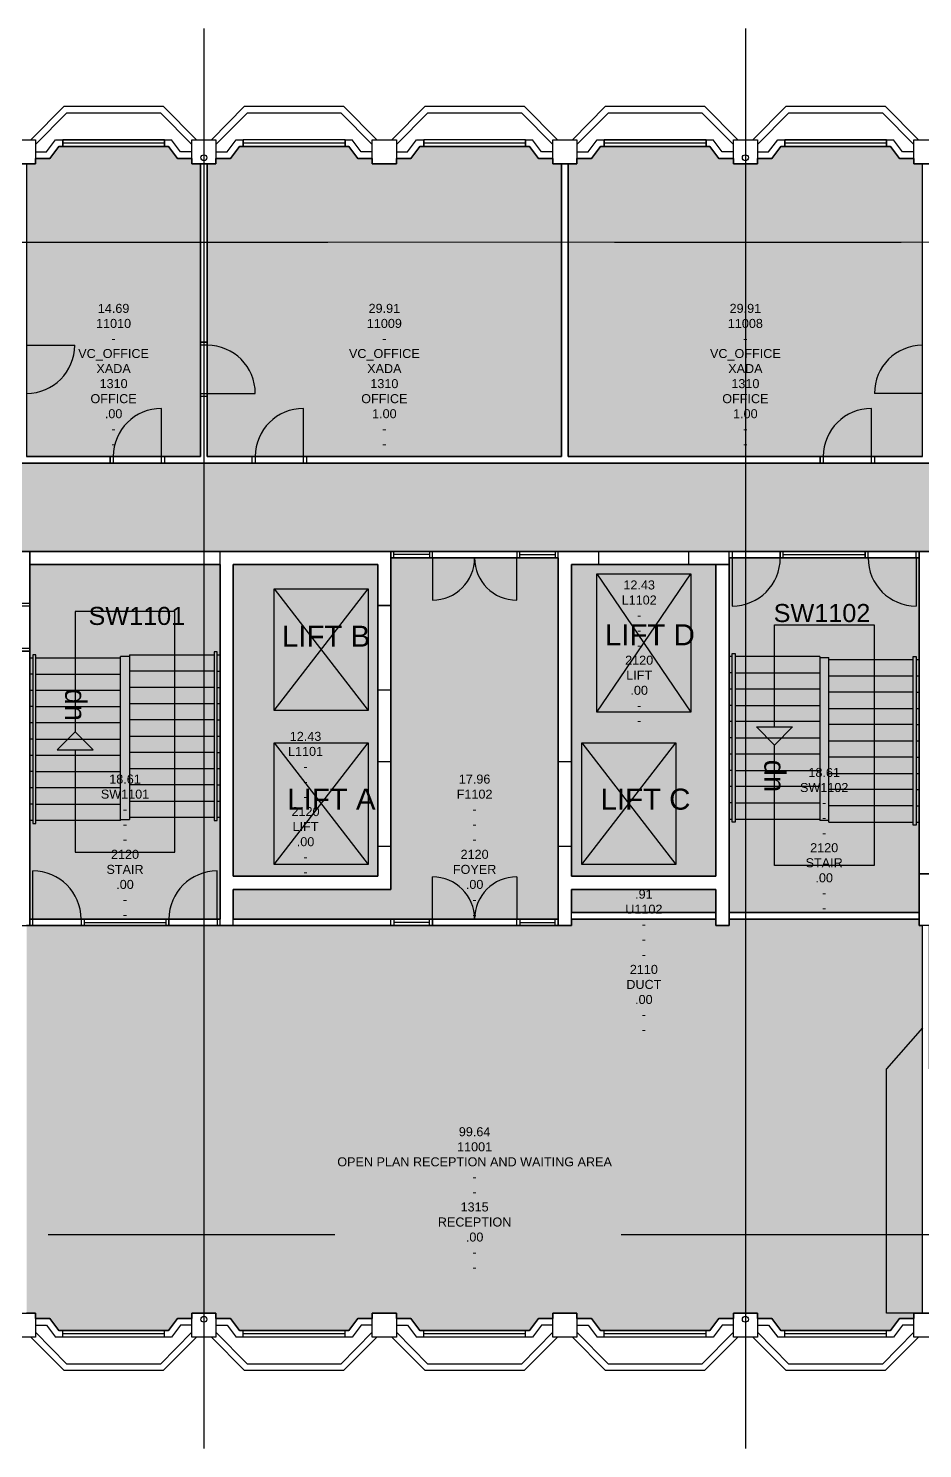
# Model space of a CAD drawing. Header units: millimetres. Extents: x -1500 to 79985, y -24426 to 1319.
# Drawn here: x 17334 to 32195, y -22281 to 1319 of the extents above; entities that cross this region are included whole.
import ezdxf

# ---------------------------------------------------------------- set-up
doc = ezdxf.new("R2010")
doc.units = ezdxf.units.MM
doc.header["$LTSCALE"] = 750
doc.header["$MEASUREMENT"] = 0
doc.linetypes.add('PCENTRE', pattern=[50.8, 31.75, -6.35, 6.35, -6.35])
doc.linetypes.add('PCENTRE2', pattern=[28.575, 19.05, -3.175, 3.175, -3.175])
for name, color, linetype in [('Boundaries_and_building_grids', 140, 'PCENTRE2'), ('BRICK_WALLS_P4', 1, 'Continuous'), ('COLUMNS_P5', 3, 'Continuous'), ('DR', 8, 'Continuous'), ('FURNITURE', 40, 'Continuous'), ('GROS$', 1, 'Continuous'), ('HL-TMP', 7, 'Continuous'), ('LIFTS AND STAIRS', 8, 'Continuous'), ('RM$', 5, 'Continuous'), ('RM$TXT', 5, 'Continuous'), ('TEXT', 7, 'Continuous'), ('WA', 6, 'Continuous'), ('WA_EXT', 7, 'Continuous'), ('WN', 4, 'Continuous')]:
    doc.layers.add(name, color=color, linetype=linetype)
doc.styles.add('arial', font='arial.ttf')
doc.styles.get("Standard").update_dxf_attribs({"font": 'arial.ttf'})

msp = doc.modelspace()

# ---------------------------------------------------------------- hatches: boundary and pattern name
at = {"layer": 'HL-TMP', "true_color": 0xffff00}
h = msp.add_hatch(color=2, dxfattribs=at)
h.paths.add_polyline_path([(44195, -931), (44050, -931), (44050, -841), (43810, -841), (43660, -641), (41841, -641), (41691, -841), (41450, -841), (41450, -1331), (41050, -1331), (41050, -841), (40810, -841), (40660, -641), (38841, -641), (38691, -841), (38450, -841), (38450, -931), (38305, -931), (38305, -5796), (40315, -5796), (44195, -5796)], flags=0)
h.paths.add_polyline_path([(38195, -931), (38050, -931), (38050, -841), (37810, -841), (37660, -641), (35841, -641), (35691, -841), (35450, -841), (35450, -931), (35305, -931), (35305, -5796), (38195, -5796)], flags=0)
h.paths.add_polyline_path([(35195, -931), (35050, -931), (35050, -841), (34810, -841), (34660, -641), (32841, -641), (32691, -841), (32450, -841), (32450, -931), (32305, -931), (32305, -5796), (35195, -5796)], flags=0)
h.paths.add_polyline_path([(32195, -931), (32050, -931), (32050, -841), (31810, -841), (31660, -641), (29841, -641), (29691, -841), (29450, -841), (29450, -931), (29050, -931), (29050, -841), (28810, -841), (28660, -641), (26841, -641), (26691, -841), (26450, -841), (26450, -931), (26305, -931), (26305, -5796), (32195, -5796)], flags=0)
h.paths.add_polyline_path([(26195, -931), (26050, -931), (26050, -841), (25810, -841), (25660, -641), (23841, -641), (23691, -841), (23450, -841), (23450, -931), (23050, -931), (23050, -841), (22810, -841), (22660, -641), (20841, -641), (20691, -841), (20450, -841), (20450, -931), (20305, -931), (20305, -5796), (26195, -5796)], flags=0)
h.paths.add_polyline_path([(20195, -931), (20050, -931), (20050, -841), (19810, -841), (19660, -641), (17841, -641), (17691, -841), (17450, -841), (17450, -931), (17305, -931), (17305, -5796), (20195, -5796)], flags=0)
h.paths.add_polyline_path([(17195, -931), (17050, -931), (17050, -841), (16810, -841), (16660, -641), (14841, -641), (14691, -841), (14450, -841), (14450, -931), (14305, -931), (14305, -5796), (17195, -5796)], flags=0)
h.paths.add_polyline_path([(14195, -931), (14050, -931), (14050, -841), (13810, -841), (13660, -641), (11841, -641), (11691, -841), (11450, -841), (11450, -931), (11050, -931), (11050, -841), (10810, -841), (10660, -641), (8841, -641), (8691, -841), (8450, -841), (8450, -1331), (8305, -1331), (8305, -5796), (14195, -5796)], flags=0)
h.paths.add_polyline_path([(8195, -1331), (8050, -1331), (8050, -841), (7930, -841), (7810, -841), (7660, -641), (5841, -641), (5691, -841), (5450, -841), (5450, -931), (5050, -931), (5050, -841), (4810, -841), (4660, -641), (2841, -641), (2691, -841), (2450, -841), (2450, -931), (2050, -931), (2050, -841), (1810, -841), (1660, -641), (950, -641), (950, -841), (861, -841), (861, -931), (660, -931), (660, -1640), (860, -1791), (860, -2031), (950, -2031), (950, -2431), (860, -2431), (860, -2672), (660, -2822), (660, -4640), (860, -4791), (860, -5031), (950, -5031), (950, -5431), (860, -5431), (860, -5672), (660, -5822), (660, -7640), (860, -7791), (860, -8031), (950, -8031), (950, -8176), (6565, -8176), (6565, -5796), (8195, -5796)], flags=0)
h.paths.add_polyline_path([(6565, -9625), (6565, -8286), (950, -8286), (950, -8431), (860, -8431), (860, -8672), (660, -8822), (660, -9140), (860, -9291), (860, -9531), (950, -9531), (950, -9931), (860, -9931), (860, -10172), (660, -10322), (660, -10640), (860, -10791), (860, -11031), (950, -11031), (950, -11431), (860, -11431), (860, -11672), (660, -11822), (660, -12140), (860, -12293), (860, -12531), (950, -12531), (950, -12676), (6565, -12676)], flags=0)
h.paths.add_polyline_path([(35195, -16079), (32305, -16079), (32305, -20031), (32450, -20031), (32450, -20121), (32691, -20121), (32841, -20321), (34660, -20321), (34810, -20121), (35050, -20121), (35050, -20031), (35195, -20031)], flags=0)
h.paths.add_polyline_path([(38195, -16079), (35305, -16079), (35305, -20031), (35450, -20031), (35450, -20121), (35691, -20121), (35841, -20321), (37660, -20321), (37810, -20121), (38050, -20121), (38050, -20031), (38195, -20031)], flags=0)
at = {"layer": 'HL-TMP', "true_color": 0x666666}
h = msp.add_hatch(color=251, dxfattribs=at)
h.paths.add_polyline_path([(20520, -7591), (20440, -7591), (17360, -7591), (17360, -13481), (19670, -13481), (20520, -13481)], flags=0)
h.paths.add_polyline_path([(32140, -7481), (28980, -7481), (28980, -7591), (28980, -13371), (32140, -13371), (32140, -12731)], flags=0)
h.paths.add_polyline_path([(44195, -5906), (6675, -5906), (6675, -9625), (6675, -13502), (8050, -13502), (8050, -7371), (36110, -7371), (36110, -13591), (36000, -13591), (36000, -12841), (35360, -12841), (35360, -13591), (35140, -13591), (35140, -12841), (32360, -12841), (32360, -13591), (32305, -13591), (32305, -15969), (38195, -15969), (38195, -13591), (38140, -13591), (38140, -7371), (42730, -7371)], flags=0)
h.paths.add_polyline_path([(11140, -9806), (10000, -9806), (10000, -11916), (11140, -11916)], flags=0)
h.paths.add_polyline_path([(17195, -13591), (14360, -13591), (14140, -13591), (11360, -13591), (6675, -13591), (6675, -20321), (7660, -20321), (7810, -20121), (8050, -20121), (8050, -19631), (8195, -19631), (8195, -15056), (17195, -15056)], flags=0)
at = {"layer": 'HL-TMP', "true_color": 0x333333}
msp.add_hatch(color=250, dxfattribs=at).paths.add_polyline_path([(26140, -7481), (23360, -7481), (23360, -8271), (23360, -12991), (20740, -12991), (20740, -13481), (24050, -13481), (26140, -13481)], flags=16)
at = {"layer": 'HL-TMP', "true_color": 0x99cd66}
h = msp.add_hatch(color=73, dxfattribs=at)
h.paths.add_polyline_path([(28760, -12991), (26360, -12991), (26360, -13371), (28760, -13371)], flags=0)
h.paths.add_polyline_path([(17140, -7591), (16390, -7591), (16390, -8091), (17140, -8091)], flags=0)
at = {"layer": 'HL-TMP', "true_color": 0xcccccc}
h = msp.add_hatch(color=254, dxfattribs=at)
h.paths.add_polyline_path([(23140, -8271), (23140, -7591), (20740, -7591), (20740, -12771), (23140, -12771)], flags=0)
h.paths.add_polyline_path([(28760, -7591), (26360, -7591), (26360, -12771), (28760, -12771)], flags=0)
at = {"layer": 'HL-TMP', "true_color": 0xff9900}
msp.add_hatch(color=30, dxfattribs=at).paths.add_polyline_path([(32195, -13591), (32140, -13591), (32140, -13481), (28980, -13481), (28980, -13591), (28760, -13591), (28760, -13481), (26360, -13481), (26360, -13591), (24050, -13591), (19670, -13591), (19620, -13591), (17305, -13591), (17305, -20031), (17450, -20031), (17450, -20121), (17691, -20121), (17841, -20321), (19660, -20321), (19810, -20121), (20050, -20121), (20050, -20031), (20450, -20031), (20450, -20121), (20691, -20121), (20841, -20321), (22660, -20321), (22810, -20121), (23050, -20121), (23050, -20031), (23450, -20031), (23450, -20121), (23691, -20121), (23841, -20321), (25660, -20321), (25810, -20121), (26050, -20121), (26050, -20031), (26450, -20031), (26450, -20121), (26691, -20121), (26841, -20321), (28660, -20321), (28810, -20121), (29050, -20121), (29050, -20031), (29450, -20031), (29450, -20121), (29691, -20121), (29841, -20321), (31660, -20321), (31810, -20121), (32050, -20121), (32050, -20031), (32195, -20031)], flags=16)

# ---------------------------------------------------------------- linework, layer by layer
at = {"layer": 'Boundaries_and_building_grids', "color": 140, "linetype": 'PCENTRE', "lineweight": -3}
for p, q in [((20250, 1319, -37950), (20250, -22281, -37950)), ((29250, 1319, -37950), (29250, -22281, -37950)), ((-1500, -2231, -37950), (51000, -2231, -37950)), ((51000, -18731, -37950), (-1500, -18731, -37950))]:
    msp.add_line(p, q, dxfattribs=at)
at = {"layer": 'BRICK_WALLS_P4', "linetype": 'Continuous'}
for p, q in [((17360, -7371), (17360, -7591)), ((20520, -7371), (17360, -7371)), ((20520, -7591), (20520, -7371)), ((20520, -7591), (17360, -7591))]:
    msp.add_line(p, q, dxfattribs=at)
at = {"layer": 'COLUMNS_P5', "linetype": 'Continuous'}
for p, q in [((17050, -531), (17450, -531)), ((17450, -531), (17450, -931)), ((20050, -931), (20050, -531)), ((20050, -531), (20450, -531)), ((20450, -531), (20450, -931)), ((23050, -931), (23050, -531)), ((23050, -531), (23450, -531)), ((23450, -531), (23450, -931)), ((26050, -931), (26050, -531)), ((26050, -531), (26450, -531)), ((26450, -531), (26450, -931)), ((29050, -931), (29050, -531)), ((29050, -531), (29450, -531)), ((29450, -531), (29450, -931)), ((32050, -931), (32050, -531)), ((32050, -531), (32450, -531)), ((17450, -931), (17050, -931)), ((20450, -931), (20050, -931)), ((23450, -931), (23050, -931)), ((26450, -931), (26050, -931)), ((29450, -931), (29050, -931)), ((32450, -931), (32050, -931)), ((17140, -7371), (17360, -7371)), ((17360, -8231), (17360, -7371)), ((20520, -13591), (20520, -7371)), ((20520, -7371), (23360, -7371)), ((23360, -8271), (23360, -7371)), ((26140, -7371), (26810, -7371)), ((26140, -10871), (26140, -7371)), ((26810, -7371), (26810, -7591)), ((28310, -7591), (28310, -7371)), ((28310, -7371), (28980, -7371)), ((28980, -13591), (28980, -7371)), ((32140, -13591), (32140, -7371)), ((32140, -7371), (32360, -7371)), ((20740, -7591), (23140, -7591)), ((20740, -12771), (20740, -7591)), ((23140, -8271), (23140, -7591)), ((26360, -7591), (26810, -7591)), ((26360, -10871), (26360, -7591)), ((26810, -7591), (28310, -7591)), ((28310, -7591), (28760, -7591)), ((28760, -12771), (28760, -7591)), ((17140, -8231), (17360, -8231)), ((23360, -8271), (23140, -8271)), ((23140, -8271), (23140, -9671)), ((17140, -9031), (17360, -9031)), ((17360, -13591), (17360, -9031)), ((23140, -9671), (23360, -9671)), ((23140, -10871), (23140, -9671)), ((23360, -10871), (23360, -9671)), ((23360, -10871), (23140, -10871)), ((23140, -10871), (23140, -12271)), ((26360, -10871), (26140, -10871)), ((26360, -12271), (26360, -10871)), ((23140, -12771), (23140, -12271)), ((23140, -12271), (23360, -12271)), ((23360, -12991), (23360, -12271)), ((26140, -13591), (26140, -12271)), ((26140, -12271), (26360, -12271)), ((26360, -12771), (26360, -12271)), ((23140, -12771), (20740, -12771)), ((28760, -12771), (26360, -12771)), ((20740, -13591), (20740, -12991)), ((20740, -12991), (23360, -12991)), ((26360, -13591), (26360, -12991)), ((26360, -12991), (28760, -12991)), ((28760, -13591), (28760, -12991)), ((17140, -13591), (17360, -13591)), ((20520, -13591), (20740, -13591)), ((26360, -13591), (26140, -13591)), ((28980, -13591), (28760, -13591)), ((32360, -13591), (32140, -13591)), ((17050, -20031), (17450, -20031)), ((17450, -20031), (17450, -20431)), ((20050, -20431), (20050, -20031)), ((20050, -20031), (20450, -20031)), ((20450, -20031), (20450, -20431)), ((23050, -20431), (23050, -20031)), ((23050, -20031), (23450, -20031)), ((23450, -20031), (23450, -20431)), ((26050, -20431), (26050, -20031)), ((26050, -20031), (26450, -20031)), ((26450, -20031), (26450, -20431)), ((29050, -20431), (29050, -20031)), ((29050, -20031), (29450, -20031)), ((29450, -20031), (29450, -20431)), ((32050, -20431), (32050, -20031)), ((32050, -20031), (32450, -20031)), ((17450, -20431), (17050, -20431)), ((20450, -20431), (20050, -20431)), ((23450, -20431), (23050, -20431)), ((26450, -20431), (26050, -20431)), ((29450, -20431), (29050, -20431)), ((32450, -20431), (32050, -20431))]:
    msp.add_line(p, q, dxfattribs=at)
at = {"layer": 'COLUMNS_P5', "linetype": 'Continuous', "lineweight": 0}
msp.add_xline((950, -2231), (1, 0), dxfattribs=at)
at = {"layer": 'COLUMNS_P5', "linetype": 'Continuous', "lineweight": -3}
for centre in [(20250, -831), (29250, -831), (20250, -20131), (29250, -20131)]:
    msp.add_circle(centre, 50, dxfattribs=at)
at = {"layer": 'DR', "linetype": 'Continuous'}
for p, q in [((17305, -3946), (18105, -3946)), ((20305, -4746), (21105, -4746)), ((32195, -4746), (31395, -4746)), ((19545, -5796), (19545, -4996)), ((21905, -5796), (21905, -4996)), ((31345, -5796), (31345, -4996)), ((24050, -7481), (24050, -8181)), ((25450, -8181), (25450, -7481)), ((29030, -7481), (29030, -8281)), ((29830, -7481), (29830, -7371)), ((29880, -7481), (29880, -7371)), ((29880, -7481), (29880, -7371)), ((31240, -7481), (31240, -7371)), ((31290, -7481), (31290, -7371)), ((32090, -7481), (32090, -8281)), ((17410, -13481), (17410, -12681)), ((20470, -13481), (20470, -12681)), ((24050, -13481), (24050, -12781)), ((25450, -12781), (25450, -13481)), ((18210, -13481), (18210, -13591)), ((18260, -13481), (18260, -13591)), ((18260, -13481), (18260, -13591)), ((19620, -13481), (19620, -13591)), ((19670, -13481), (19670, -13591)), ((26140, -13591), (26140, -13481))]:
    msp.add_line(p, q, dxfattribs=at)
for points in [[(20305, -3896), (20305, -3946), (20195, -3946), (20195, -3896), (20305, -3896)], [(20305, -4746), (20305, -4796), (20195, -4796), (20195, -4746), (20305, -4746)], [(18695, -5796), (18745, -5796), (18745, -5906), (18695, -5906), (18695, -5796)], [(19545, -5796), (19595, -5796), (19595, -5906), (19545, -5906), (19545, -5796)], [(21055, -5796), (21105, -5796), (21105, -5906), (21055, -5906), (21055, -5796)], [(21905, -5796), (21955, -5796), (21955, -5906), (21905, -5906), (21905, -5796)], [(30495, -5796), (30545, -5796), (30545, -5906), (30495, -5906), (30495, -5796)], [(31345, -5796), (31395, -5796), (31395, -5906), (31345, -5906), (31345, -5796)], [(23410, -7371), (23360, -7371), (23360, -7481), (23410, -7481), (23410, -7371)], [(24050, -7371), (24000, -7371), (24000, -7481), (24050, -7481), (24050, -7371)], [(25500, -7371), (25450, -7371), (25450, -7481), (25500, -7481), (25500, -7371)], [(26140, -7371), (26090, -7371), (26090, -7481), (26140, -7481), (26140, -7371)], [(29030, -7481), (28980, -7481), (28980, -7371), (29030, -7371), (29030, -7481)], [(32140, -7481), (32090, -7481), (32090, -7371), (32140, -7371), (32140, -7481)], [(17360, -8281), (17140, -8281), (17140, -8231), (17360, -8231), (17360, -8281)], [(17360, -9031), (17140, -9031), (17140, -8981), (17360, -8981), (17360, -9031)], [(17410, -13481), (17360, -13481), (17360, -13591), (17410, -13591), (17410, -13481)], [(20520, -13481), (20470, -13481), (20470, -13591), (20520, -13591), (20520, -13481)], [(23410, -13591), (23360, -13591), (23360, -13481), (23410, -13481), (23410, -13591)], [(24050, -13591), (24000, -13591), (24000, -13481), (24050, -13481), (24050, -13591)], [(25500, -13591), (25450, -13591), (25450, -13481), (25500, -13481), (25500, -13591)], [(26140, -13591), (26090, -13591), (26090, -13481), (26140, -13481), (26140, -13591)]]:
    msp.add_lwpolyline(points, dxfattribs=at)
for points in [[(29880, -7371), (29830, -7371), (29830, -7481), (29880, -7481)], [(31290, -7371), (31240, -7371), (31240, -7481), (31290, -7481)]]:
    msp.add_lwpolyline(points, close=True, dxfattribs=at)
for centre, radius, start, end in [((17305, -3946), 800, 270, 0), ((20305, -4746), 800, 0, 90), ((32195, -4746), 800, 90, 180), ((19545, -5796), 800, 90, 180), ((21905, -5796), 800, 90, 180), ((31345, -5796), 800, 90, 180), ((24050, -7481), 700, 270, 0), ((25450, -7481), 700, 180, 270), ((29030, -7481), 800, 270, 0), ((32090, -7481), 800, 180, 270), ((17410, -13481), 800, 0, 90), ((20470, -13481), 800, 90, 180), ((24050, -13481), 700, 0, 90), ((25450, -13481), 700, 90, 180)]:
    msp.add_arc(centre, radius, start, end, dxfattribs=at)
at = {"layer": 'FURNITURE', "linetype": 'Continuous'}
for p, q in [((32195, -15291), (31595, -15969)), ((31595, -20031), (31595, -15969)), ((32050, -20031), (31595, -20031))]:
    msp.add_line(p, q, dxfattribs=at)
at = {"layer": 'GROS$'}
for points in [[(17126, -531), (17375, -531), (17928, 24), (19573, 24), (20126, -531), (20375, -531), (20928, 24), (22573, 24), (23126, -531), (23375, -531), (23928, 24), (25573, 24), (26126, -531), (26375, -531), (26928, 24), (28573, 24), (29126, -531), (29375, -531), (29928, 24), (31573, 24), (32126, -531), (32375, -531)], [(17050, -931), (17450, -931), (17450, -841), (17691, -841), (17841, -641), (19660, -641), (19810, -841), (20050, -841), (20050, -931), (20450, -931), (20450, -841), (20691, -841), (20841, -641), (22660, -641), (22810, -841), (23050, -841), (23050, -931), (23450, -931), (23450, -841), (23691, -841), (23841, -641), (25660, -641), (25810, -841), (26050, -841), (26050, -931), (26450, -931), (26450, -841), (26691, -841), (26841, -641), (28640, -641), (28660, -641), (28810, -841), (29050, -841), (29050, -931), (29450, -931), (29450, -841), (29691, -841), (29841, -641), (31660, -641), (31810, -841), (32050, -841), (32050, -931), (32450, -931)], [(32195, -5796), (26305, -5796), (26305, -931), (26195, -931), (26195, -5796), (20305, -5796), (20305, -931), (20195, -931), (20195, -5796), (17305, -5796)], [(6675, -5906), (44195, -5906)], [(36110, -7371), (8050, -7371)], [(14360, -13591), (19620, -13591), (19670, -13591), (19670, -13481), (17360, -13481), (17360, -7591), (20440, -7591), (20520, -7591), (20520, -13481), (19670, -13481), (19670, -13591), (24050, -13591), (24050, -13481), (20740, -13481), (20740, -12991), (23360, -12991), (23360, -8271), (23140, -8271), (23140, -12771), (20740, -12771), (20740, -7591), (23140, -7591), (23140, -8271), (23360, -8271), (23360, -7481), (26140, -7481), (26140, -13481), (24050, -13481), (24050, -13591), (26360, -13591), (26360, -13481), (28760, -13481), (28760, -13371), (26360, -13371), (26360, -12991), (28760, -12991), (28760, -13591), (28980, -13591), (28980, -13481), (32140, -13481), (32140, -13371), (28980, -13371), (28980, -7591), (28760, -7591), (28760, -12771), (26360, -12771), (26360, -7591), (28980, -7591), (28980, -7481), (32140, -7481), (32140, -12731), (32360, -12731)], [(36000, -12731), (32140, -12731), (32140, -13591), (32195, -13591)], [(32450, -20031), (32050, -20031), (32050, -20121), (31810, -20121), (31660, -20321), (29841, -20321), (29691, -20121), (29450, -20121), (29450, -20031), (29050, -20031), (29050, -20121), (28810, -20121), (28660, -20321), (26841, -20321), (26691, -20121), (26450, -20121), (26450, -20031), (26050, -20031), (26050, -20121), (25810, -20121), (25660, -20321), (23841, -20321), (23691, -20121), (23450, -20121), (23450, -20031), (23050, -20031), (23050, -20121), (22810, -20121), (22660, -20321), (20841, -20321), (20691, -20121), (20450, -20121), (20450, -20031), (20050, -20031), (20050, -20121), (19810, -20121), (19660, -20321), (17841, -20321), (17691, -20121), (17450, -20121), (17450, -20031), (17305, -20031)], [(32375, -20431), (32126, -20431), (31573, -20986), (29928, -20986), (29375, -20431), (29126, -20431), (28573, -20986), (26928, -20986), (26375, -20431), (26126, -20431), (25573, -20986), (23928, -20986), (23375, -20431), (23126, -20431), (22573, -20986), (20928, -20986), (20375, -20431), (20126, -20431), (19573, -20986), (17928, -20986), (17375, -20431), (17126, -20431)]]:
    msp.add_lwpolyline(points, dxfattribs=at)
at = {"layer": 'LIFTS AND STAIRS', "linetype": 'Continuous'}
for p, q in [((26779, -7743), (28342, -10043)), ((26779, -10043), (28342, -7743)), ((21417, -7996), (22979, -10017)), ((21417, -10017), (22979, -7996)), ((17360, -9141), (17360, -11841)), ((17360, -9141), (17410, -9141)), ((17460, -9091), (17410, -9091)), ((17410, -9091), (17410, -11891)), ((17460, -11891), (17460, -9091)), ((17460, -9141), (18865, -9141)), ((18865, -11841), (18865, -9116)), ((19015, -9116), (18865, -9116)), ((19015, -9091), (19015, -11825)), ((19015, -9091), (20420, -9091)), ((20470, -9091), (20520, -9091)), ((20520, -9091), (20520, -11791)), ((28980, -11821), (28980, -9121)), ((29030, -9121), (28980, -9121)), ((29030, -11871), (29030, -9071)), ((29030, -9071), (29080, -9071)), ((29080, -9071), (29080, -11871)), ((30485, -9121), (29080, -9121)), ((30485, -9121), (30485, -11846)), ((30485, -9137), (30635, -9137)), ((30635, -11871), (30635, -9137)), ((30635, -9171), (32040, -9171)), ((32090, -9171), (32140, -9171)), ((32140, -11871), (32140, -9171)), ((17410, -9411), (17360, -9411)), ((17460, -9411), (18865, -9411)), ((20420, -9361), (19015, -9361)), ((20470, -9361), (20520, -9361)), ((29030, -9391), (28980, -9391)), ((29080, -9391), (30485, -9391)), ((20420, -9631), (19015, -9631)), ((20470, -9631), (20520, -9631)), ((29030, -9661), (28980, -9661)), ((30485, -9661), (29080, -9661)), ((30635, -9441), (32040, -9441)), ((32090, -9441), (32140, -9441)), ((17410, -9681), (17360, -9681)), ((18865, -9681), (17460, -9681)), ((19015, -9901), (20420, -9901)), ((20470, -9901), (20520, -9901)), ((32040, -9711), (30635, -9711)), ((32090, -9711), (32140, -9711)), ((17410, -9951), (17360, -9951)), ((17460, -9951), (18865, -9951)), ((29030, -9931), (28980, -9931)), ((29080, -9931), (30485, -9931)), ((30635, -9981), (32040, -9981)), ((32090, -9981), (32140, -9981)), ((17410, -10221), (17360, -10221)), ((18865, -10221), (17460, -10221)), ((20420, -10171), (19015, -10171)), ((20470, -10171), (20520, -10171)), ((29030, -10201), (28980, -10201)), ((30485, -10201), (29080, -10201)), ((32040, -10251), (30635, -10251)), ((32090, -10251), (32140, -10251)), ((17410, -10491), (17360, -10491)), ((17460, -10491), (18865, -10491)), ((19015, -10441), (20420, -10441)), ((20470, -10441), (20520, -10441)), ((21417, -10554), (22979, -12575)), ((21417, -12575), (22979, -10554)), ((26530, -10554), (28092, -12575)), ((26530, -12575), (28092, -10554)), ((29030, -10471), (28980, -10471)), ((29080, -10471), (30485, -10471)), ((30635, -10521), (32040, -10521)), ((32090, -10521), (32140, -10521)), ((17410, -10761), (17360, -10761)), ((18865, -10761), (17460, -10761)), ((20420, -10711), (19015, -10711)), ((20470, -10711), (20520, -10711)), ((29030, -10741), (28980, -10741)), ((30485, -10741), (29080, -10741)), ((32040, -10791), (30635, -10791)), ((32090, -10791), (32140, -10791)), ((17410, -11031), (17360, -11031)), ((17460, -11031), (18865, -11031)), ((19015, -10981), (20420, -10981)), ((20470, -10981), (20520, -10981)), ((29030, -11011), (28980, -11011)), ((29080, -11011), (30485, -11011)), ((30635, -11061), (32040, -11061)), ((32090, -11061), (32140, -11061)), ((17410, -11301), (17360, -11301)), ((18865, -11301), (17460, -11301)), ((20420, -11251), (19015, -11251)), ((20470, -11251), (20520, -11251)), ((29030, -11281), (28980, -11281)), ((30485, -11281), (29080, -11281)), ((19015, -11521), (20420, -11521)), ((20470, -11521), (20520, -11521)), ((29030, -11551), (28980, -11551)), ((29080, -11551), (30485, -11551)), ((32040, -11331), (30635, -11331)), ((32090, -11331), (32140, -11331)), ((17410, -11571), (17360, -11571)), ((17460, -11571), (18865, -11571)), ((19015, -11791), (20420, -11791)), ((20470, -11791), (20520, -11791)), ((32040, -11601), (30635, -11601)), ((32090, -11601), (32140, -11601)), ((17410, -11841), (17360, -11841)), ((17410, -11891), (17460, -11891)), ((18865, -11841), (17460, -11841)), ((18865, -11825), (19015, -11825)), ((28980, -11821), (29030, -11821)), ((29080, -11871), (29030, -11871)), ((29080, -11821), (30485, -11821)), ((30635, -11846), (30485, -11846)), ((30635, -11871), (32040, -11871)), ((32090, -11871), (32140, -11871))]:
    msp.add_line(p, q, dxfattribs=at)
for points in [[(28342, -10043), (26779, -10043), (26779, -7743), (28342, -7743), (28342, -10043)], [(22979, -10017), (21417, -10017), (21417, -7996), (22979, -7996), (22979, -10017)], [(18113, -10672), (18113, -12372), (19768, -12372), (19768, -8372)], [(19768, -8372), (18113, -8372), (18113, -10372)], [(29733, -10290), (29733, -8590), (31388, -8590), (31388, -12591)], [(20470, -9041), (20420, -9041), (20420, -11841), (20470, -11841), (20470, -9041)], [(32090, -11921), (32040, -11921), (32040, -9121), (32090, -9121), (32090, -11921)], [(18113, -10372), (17813, -10672), (18413, -10672), (18113, -10372)], [(29733, -10590), (29433, -10290), (30033, -10290), (29733, -10590)], [(22979, -12575), (21417, -12575), (21417, -10554), (22979, -10554), (22979, -12575)], [(28092, -12575), (26530, -12575), (26530, -10554), (28092, -10554), (28092, -12575)], [(31388, -12591), (29733, -12591), (29733, -10590)]]:
    msp.add_lwpolyline(points, dxfattribs=at)
at = {"layer": 'RM$'}
for points in [[(20195, -931), (20050, -931), (20050, -841), (19810, -841), (19660, -641), (17841, -641), (17691, -841), (17450, -841), (17450, -931), (17305, -931), (17305, -5796), (20195, -5796)], [(26195, -931), (26050, -931), (26050, -841), (25810, -841), (25660, -641), (23841, -641), (23691, -841), (23450, -841), (23450, -931), (23050, -931), (23050, -841), (22810, -841), (22660, -641), (20841, -641), (20691, -841), (20450, -841), (20450, -931), (20305, -931), (20305, -5796), (26195, -5796)], [(32195, -931), (32050, -931), (32050, -841), (31810, -841), (31660, -641), (29841, -641), (29691, -841), (29450, -841), (29450, -931), (29050, -931), (29050, -841), (28810, -841), (28660, -641), (26841, -641), (26691, -841), (26450, -841), (26450, -931), (26305, -931), (26305, -5796), (32195, -5796)], [(44195, -5906), (6675, -5906), (6675, -9625), (6675, -13502), (8050, -13502), (8050, -7371), (36110, -7371), (36110, -13591), (36000, -13591), (36000, -12841), (35360, -12841), (35360, -13591), (35140, -13591), (35140, -12841), (32360, -12841), (32360, -13591), (32305, -13591), (32305, -15969), (38195, -15969), (38195, -13591), (38140, -13591), (38140, -7371), (42730, -7371)], [(26140, -7481), (23360, -7481), (23360, -8271), (23360, -12991), (20740, -12991), (20740, -13481), (24050, -13481), (26140, -13481)], [(32140, -7481), (28980, -7481), (28980, -7591), (28980, -13371), (32140, -13371), (32140, -12731)], [(20520, -7591), (20440, -7591), (17360, -7591), (17360, -13481), (19670, -13481), (20520, -13481)], [(23140, -8271), (23140, -7591), (20740, -7591), (20740, -12771), (23140, -12771)], [(28760, -7591), (26360, -7591), (26360, -12771), (28760, -12771)], [(28760, -12991), (26360, -12991), (26360, -13371), (28760, -13371)]]:
    msp.add_lwpolyline(points, close=True, dxfattribs=at)
msp.add_lwpolyline([(17305, -20031), (17450, -20031), (17450, -20121), (17691, -20121), (17841, -20321), (19660, -20321), (19810, -20121), (20050, -20121), (20050, -20031), (20450, -20031), (20450, -20121), (20691, -20121), (20841, -20321), (22660, -20321), (22810, -20121), (23050, -20121), (23050, -20031), (23450, -20031), (23450, -20121), (23691, -20121), (23841, -20321), (25660, -20321), (25810, -20121), (26050, -20121), (26050, -20031), (26450, -20031), (26450, -20121), (26691, -20121), (26841, -20321), (28660, -20321), (28810, -20121), (29050, -20121), (29050, -20031), (29450, -20031), (29450, -20121), (29691, -20121), (29841, -20321), (31660, -20321), (31810, -20121), (32050, -20121), (32050, -20031), (32195, -20031), (32195, -13591), (32140, -13591), (32140, -13481), (28980, -13481), (28980, -13591), (28760, -13591), (28760, -13481), (26360, -13481), (26360, -13591), (24050, -13591), (19670, -13591), (19620, -13591), (17305, -13591)], dxfattribs=at)
at = {"layer": 'WA', "linetype": 'Continuous'}
for p, q in [((20195, -931), (20195, -3896)), ((20305, -931), (20195, -931)), ((20305, -931), (20305, -3896)), ((26195, -931), (26195, -5796)), ((26305, -931), (26195, -931)), ((26305, -931), (26305, -5796)), ((20305, -3896), (20195, -3896)), ((20195, -4796), (20195, -5796)), ((20305, -4796), (20195, -4796)), ((20305, -4796), (20305, -5796)), ((17305, -5796), (18695, -5796)), ((18695, -5796), (18695, -5906)), ((19595, -5796), (19595, -5906)), ((19595, -5796), (20195, -5796)), ((20305, -5796), (21055, -5796)), ((21055, -5906), (21055, -5796)), ((21955, -5796), (21955, -5906)), ((21955, -5796), (26195, -5796)), ((26305, -5796), (30495, -5796)), ((30495, -5796), (30495, -5906)), ((31395, -5796), (31395, -5906)), ((31395, -5796), (32195, -5796)), ((18695, -5906), (17195, -5906)), ((19595, -5906), (21055, -5906)), ((21955, -5906), (30495, -5906)), ((31395, -5906), (34156, -5906))]:
    msp.add_line(p, q, dxfattribs=at)
for points in [[(28760, -13481), (26360, -13481), (26360, -13371), (28760, -13371), (28760, -13481)], [(28980, -13371), (32140, -13371), (32140, -13481)], [(28980, -13371), (28980, -13481), (32140, -13481)], [(23360, -13591), (20740, -13591), (20740, -13481), (23360, -13481)]]:
    msp.add_lwpolyline(points, dxfattribs=at)
at = {"layer": 'WA_EXT', "linetype": 'Continuous'}
for p, q in [((17375, -531), (17928, 24)), ((17928, 24), (19573, 24)), ((20126, -531), (19573, 24)), ((20375, -531), (20928, 24)), ((20928, 24), (22573, 24)), ((23126, -531), (22573, 24)), ((23375, -531), (23928, 24)), ((23928, 24), (25573, 24)), ((26126, -531), (25573, 24)), ((26375, -531), (26928, 24)), ((26928, 24), (28573, 24)), ((29126, -531), (28573, 24)), ((29375, -531), (29928, 24)), ((29928, 24), (31573, 24)), ((32126, -531), (31573, 24)), ((17450, -613), (17973, -86)), ((17973, -86), (19528, -86)), ((20050, -613), (19528, -86)), ((20450, -613), (20973, -86)), ((20973, -86), (22528, -86)), ((23050, -613), (22528, -86)), ((23450, -613), (23973, -86)), ((23973, -86), (25528, -86)), ((26050, -613), (25528, -86)), ((26450, -613), (26973, -86)), ((26973, -86), (28528, -86)), ((29050, -613), (28528, -86)), ((29450, -613), (29973, -86)), ((29973, -86), (31528, -86)), ((32050, -613), (31528, -86)), ((17637, -731), (17787, -531)), ((17691, -841), (17841, -641)), ((17787, -531), (19714, -531)), ((17841, -641), (19660, -641)), ((17904, -531), (17904, -641)), ((19597, -531), (19597, -641)), ((19810, -841), (19660, -641)), ((19864, -731), (19714, -531)), ((20637, -731), (20787, -531)), ((20691, -841), (20841, -641)), ((20787, -531), (20904, -531)), ((20841, -641), (20904, -641)), ((20904, -531), (20904, -641)), ((22597, -531), (22597, -641)), ((22597, -531), (22714, -531)), ((22597, -641), (22660, -641)), ((22810, -841), (22660, -641)), ((22864, -731), (22714, -531)), ((23637, -731), (23787, -531)), ((23691, -841), (23841, -641)), ((23787, -531), (23904, -531)), ((23841, -641), (23904, -641)), ((23904, -531), (23904, -641)), ((25597, -531), (25597, -641)), ((25597, -531), (25714, -531)), ((25597, -641), (25660, -641)), ((25810, -841), (25660, -641)), ((25864, -731), (25714, -531)), ((26637, -731), (26787, -531)), ((26691, -841), (26841, -641)), ((26787, -531), (28714, -531)), ((26841, -641), (28660, -641)), ((26904, -531), (26904, -641)), ((28597, -531), (28597, -641)), ((28810, -841), (28660, -641)), ((28864, -731), (28714, -531)), ((29637, -731), (29787, -531)), ((29691, -841), (29841, -641)), ((29787, -531), (31714, -531)), ((29841, -641), (31660, -641)), ((29904, -531), (29904, -641)), ((31597, -531), (31597, -641)), ((31810, -841), (31660, -641)), ((31864, -731), (31714, -531)), ((17450, -731), (17637, -731)), ((17450, -841), (17691, -841)), ((20050, -841), (19810, -841)), ((20050, -731), (19864, -731)), ((20450, -731), (20637, -731)), ((20450, -841), (20691, -841)), ((23050, -841), (22810, -841)), ((23050, -731), (22864, -731)), ((23450, -731), (23637, -731)), ((23450, -841), (23691, -841)), ((26050, -841), (25810, -841)), ((26050, -731), (25864, -731)), ((26450, -731), (26637, -731)), ((26450, -841), (26691, -841)), ((29050, -841), (28810, -841)), ((29050, -731), (28864, -731)), ((29450, -731), (29637, -731)), ((29450, -841), (29691, -841)), ((32050, -841), (31810, -841)), ((32050, -731), (31864, -731)), ((17450, -20121), (17691, -20121)), ((17450, -20231), (17637, -20231)), ((17637, -20231), (17787, -20431)), ((17691, -20121), (17841, -20321)), ((19810, -20121), (19660, -20321)), ((19864, -20231), (19714, -20431)), ((20050, -20121), (19810, -20121)), ((20050, -20231), (19864, -20231)), ((20450, -20121), (20691, -20121)), ((20450, -20231), (20637, -20231)), ((20637, -20231), (20787, -20431)), ((20691, -20121), (20841, -20321)), ((22810, -20121), (22660, -20321)), ((22864, -20231), (22714, -20431)), ((23050, -20121), (22810, -20121)), ((23050, -20231), (22864, -20231)), ((23450, -20121), (23691, -20121)), ((23450, -20231), (23637, -20231)), ((23637, -20231), (23787, -20431)), ((23691, -20121), (23841, -20321)), ((25810, -20121), (25660, -20321)), ((25864, -20231), (25714, -20431)), ((26050, -20121), (25810, -20121)), ((26050, -20231), (25864, -20231)), ((26450, -20121), (26691, -20121)), ((26450, -20231), (26637, -20231)), ((26637, -20231), (26787, -20431)), ((26691, -20121), (26841, -20321)), ((28810, -20121), (28660, -20321)), ((28864, -20231), (28714, -20431)), ((29050, -20121), (28810, -20121)), ((29050, -20231), (28864, -20231)), ((29450, -20121), (29691, -20121)), ((29450, -20231), (29637, -20231)), ((29637, -20231), (29787, -20431)), ((29691, -20121), (29841, -20321)), ((31810, -20121), (31660, -20321)), ((31864, -20231), (31714, -20431)), ((32050, -20121), (31810, -20121)), ((32050, -20231), (31864, -20231)), ((17375, -20431), (17928, -20986)), ((17450, -20349), (17973, -20876)), ((17904, -20431), (17787, -20431)), ((17904, -20321), (17841, -20321)), ((17904, -20431), (17904, -20321)), ((20050, -20349), (19528, -20876)), ((20126, -20431), (19573, -20986)), ((19597, -20431), (19597, -20321)), ((19660, -20321), (19597, -20321)), ((19714, -20431), (19597, -20431)), ((20375, -20431), (20928, -20986)), ((20450, -20349), (20973, -20876)), ((20904, -20431), (20787, -20431)), ((20904, -20321), (20841, -20321)), ((20904, -20431), (20904, -20321)), ((23050, -20349), (22528, -20876)), ((23126, -20431), (22573, -20986)), ((22597, -20431), (22597, -20321)), ((22660, -20321), (22597, -20321)), ((22714, -20431), (22597, -20431)), ((23375, -20431), (23928, -20986)), ((23450, -20349), (23973, -20876)), ((23904, -20431), (23787, -20431)), ((23904, -20321), (23841, -20321)), ((23904, -20431), (23904, -20321)), ((26050, -20349), (25528, -20876)), ((26126, -20431), (25573, -20986)), ((25597, -20431), (25597, -20321)), ((25660, -20321), (25597, -20321)), ((25714, -20431), (25597, -20431)), ((26375, -20431), (26928, -20986)), ((26450, -20349), (26973, -20876)), ((26904, -20431), (26787, -20431)), ((26904, -20321), (26841, -20321)), ((26904, -20431), (26904, -20321)), ((29050, -20349), (28528, -20876)), ((29126, -20431), (28573, -20986)), ((28597, -20431), (28597, -20321)), ((28660, -20321), (28597, -20321)), ((28714, -20431), (28597, -20431)), ((29375, -20431), (29928, -20986)), ((29450, -20349), (29973, -20876)), ((29904, -20431), (29787, -20431)), ((29904, -20321), (29841, -20321)), ((29904, -20431), (29904, -20321)), ((32050, -20349), (31528, -20876)), ((32126, -20431), (31573, -20986)), ((31597, -20431), (31597, -20321)), ((31660, -20321), (31597, -20321)), ((31714, -20431), (31597, -20431)), ((19573, -20986), (17928, -20986)), ((19528, -20876), (17973, -20876)), ((22573, -20986), (20928, -20986)), ((22528, -20876), (20973, -20876)), ((25573, -20986), (23928, -20986)), ((25528, -20876), (23973, -20876)), ((28573, -20986), (26928, -20986)), ((28528, -20876), (26973, -20876)), ((31573, -20986), (29928, -20986)), ((31528, -20876), (29973, -20876))]:
    msp.add_line(p, q, dxfattribs=at)
at = {"layer": 'WN', "linetype": 'Continuous'}
for p, q in [((19597, -531), (17904, -531)), ((17904, -641), (17904, -531)), ((19597, -586), (17904, -586)), ((19597, -641), (17904, -641)), ((19597, -641), (19597, -531)), ((22597, -531), (20904, -531)), ((20904, -641), (20904, -531)), ((22597, -586), (20904, -586)), ((22597, -641), (20904, -641)), ((22597, -641), (22597, -531)), ((25597, -531), (23904, -531)), ((23904, -641), (23904, -531)), ((25597, -586), (23904, -586)), ((25597, -641), (23904, -641)), ((25597, -641), (25597, -531)), ((28597, -531), (26904, -531)), ((26904, -641), (26904, -531)), ((28597, -586), (26904, -586)), ((28597, -641), (26904, -641)), ((28597, -641), (28597, -531)), ((31597, -531), (29904, -531)), ((29904, -641), (29904, -531)), ((31597, -586), (29904, -586)), ((31597, -641), (29904, -641)), ((31597, -641), (31597, -531)), ((23410, -7371), (24000, -7371)), ((24000, -7426), (23410, -7426)), ((23410, -7481), (24000, -7481)), ((25500, -7371), (26090, -7371)), ((25500, -7426), (26090, -7426)), ((26090, -7481), (25500, -7481)), ((29880, -7371), (31240, -7371)), ((31240, -7481), (29880, -7481)), ((19670, -13481), (18210, -13481)), ((18210, -13591), (19670, -13591)), ((23410, -13481), (24000, -13481)), ((24000, -13536), (23410, -13536)), ((23410, -13591), (24000, -13591)), ((26090, -13481), (25500, -13481)), ((25500, -13536), (26090, -13536)), ((25500, -13591), (26090, -13591)), ((19597, -20321), (17904, -20321)), ((17904, -20431), (17904, -20321)), ((19597, -20376), (17904, -20376)), ((19597, -20431), (17904, -20431)), ((19597, -20431), (19597, -20321)), ((22597, -20321), (20904, -20321)), ((20904, -20431), (20904, -20321)), ((22597, -20376), (20904, -20376)), ((22597, -20431), (20904, -20431)), ((22597, -20431), (22597, -20321)), ((25597, -20321), (23904, -20321)), ((23904, -20431), (23904, -20321)), ((25597, -20376), (23904, -20376)), ((25597, -20431), (23904, -20431)), ((25597, -20431), (25597, -20321)), ((28597, -20321), (26904, -20321)), ((26904, -20431), (26904, -20321)), ((28597, -20376), (26904, -20376)), ((28597, -20431), (26904, -20431)), ((28597, -20431), (28597, -20321)), ((31597, -20321), (29904, -20321)), ((29904, -20431), (29904, -20321)), ((31597, -20376), (29904, -20376)), ((31597, -20431), (29904, -20431)), ((31597, -20431), (31597, -20321))]:
    msp.add_line(p, q, dxfattribs=at)
for points in [[(29880, -7426), (29880, -7426), (31240, -7426)], [(18260, -13481), (18260, -13536), (19620, -13536)]]:
    msp.add_lwpolyline(points, dxfattribs=at)

# ---------------------------------------------------------------- texts
at = {"layer": 'LIFTS AND STAIRS', "linetype": 'Continuous'}
for p in [(18212, -10190), (29832, -11373)]:
    msp.add_text('up', height=347.7, rotation=90, dxfattribs=at).set_placement(p)
at = {"layer": 'RM$TXT', "char_height": 150, "attachment_point": 8}
for s, insert in [('14.69^M^J11010^M^J-^M^JVC_OFFICE^M^JXADA^M^J1310^M^JOFFICE^M^J.00^M^J-^M^J-^M^J', (18750, -5659)), ('29.91^M^J11009^M^J-^M^JVC_OFFICE^M^JXADA^M^J1310^M^JOFFICE^M^J1.00^M^J-^M^J-^M^J', (23250, -5659)), ('29.91^M^J11008^M^J-^M^JVC_OFFICE^M^JXADA^M^J1310^M^JOFFICE^M^J1.00^M^J-^M^J-^M^J', (29250, -5659)), ('12.43^M^JL1102^M^J-^M^J-^M^J-^M^J2120^M^JLIFT^M^J.00^M^J-^M^J-^M^J', (27485, -10255)), ('12.43^M^JL1101^M^J-^M^J-^M^J-^M^J2120^M^JLIFT^M^J.00^M^J-^M^J-^M^J', (21940, -12771)), ('18.61^M^JSW1101^M^J-^M^J-^M^J-^M^J2120^M^JSTAIR^M^J.00^M^J-^M^J-^M^J', (18940, -13481)), ('17.96^M^JF1102^M^J-^M^J-^M^J-^M^J2120^M^JFOYER^M^J.00^M^J-^M^J-^M^J', (24750, -13481)), ('18.61^M^JSW1102^M^J-^M^J-^M^J-^M^J2120^M^JSTAIR^M^J.00^M^J-^M^J-^M^J', (30560, -13371)), ('.91^M^JU1102^M^J-^M^J-^M^J-^M^J2110^M^JDUCT^M^J.00^M^J-^M^J-^M^J', (27563, -15393)), ('99.64^M^J11001^M^JOPEN PLAN RECEPTION AND WAITING AREA^M^J-^M^J-^M^J1315^M^JRECEPTION^M^J.00^M^J-^M^J-^M^J', (24750, -19341))]:
    msp.add_mtext(s, dxfattribs=dict(at, insert=insert))
at = {"layer": 'TEXT', "linetype": 'Continuous', "style": 'arial'}
for s, height, p in [('SW1102', 300, (29720, -8546)), ('SW1101', 300, (18333, -8594)), ('LIFT B', 350, (21548, -8956)), ('LIFT D', 350, (26917, -8932)), ('LIFT A', 350, (21637, -11664)), ('LIFT C', 350, (26843, -11664))]:
    msp.add_text(s, height=height, dxfattribs=at).set_placement(p)

doc.saveas('drawing.dxf')
